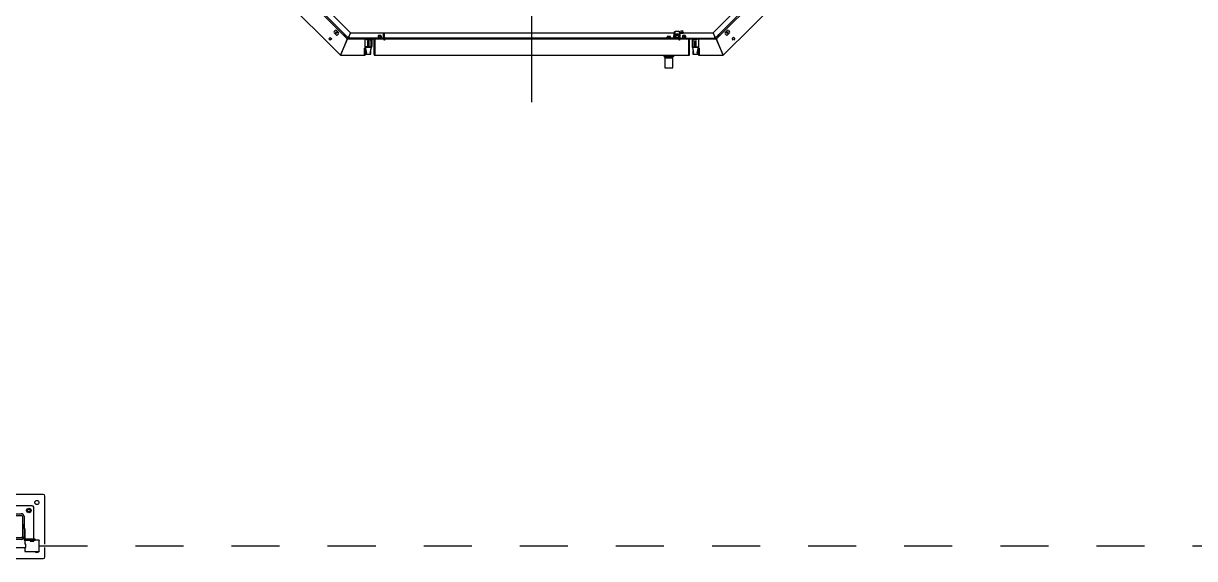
# Model space of a CAD drawing. Header units: inches. Extents: x 16559 to 58559, y 6500 to 36200.
# Drawn here: x 22158 to 25813, y 19944 to 21615 of the extents above; entities that cross this region are included whole.
import ezdxf

# ---------------------------------------------------------------- set-up
doc = ezdxf.new("R2010")
doc.units = ezdxf.units.IN
doc.header["$LTSCALE"] = 300
for name, pattern in [('CENTRO', [2, 1.25, -0.25, 0.25, -0.25]), ('DOT2', [0.635, 0, -0.635]), ('LINE15', [1, 0.5, -0.5])]:
    doc.linetypes.add(name, pattern=pattern)
for name, color, linetype in [('ASSI', 254, 'CENTRO'), ('MACCHINA', 40, 'Continuous'), ('PROTEZIONI', 40, 'Continuous'), ('QUOTE', 7, 'Continuous')]:
    doc.layers.add(name, color=color, linetype=linetype)

# ---------------------------------------------------------------- blocks, each defined once
blk = doc.blocks.new('A$C336c1bdc')
at = {"layer": 'ASSI'}
blk.add_line((0, -1515.5), (0, 1662.6), dxfattribs=at)
at = {"layer": 'MACCHINA'}
for p, q in [((-576, -1317.9), (-912.9, -981)), ((912.9, -981), (576, -1317.9)), ((-597.6, -1368.4), (-963.4, -1002.6)), ((-897.6, -990), (-585, -1302.6)), ((-867.9, -997), (-566.1, -1298.9)), ((566.1, -1298.9), (867.9, -997)), ((897.6, -990), (585, -1302.6)), ((963.4, -1002.6), (597.6, -1368.4)), ((-633.3, -1317.1), (-629.1, -1312.9)), ((-629.1, -1312.9), (-624.8, -1317.1)), ((-614.4, -1291.6), (-617.2, -1294.4)), ((-617.2, -1298.7), (-610.8, -1305)), ((-603.8, -1298), (-610.1, -1291.6)), ((-606.6, -1305), (-603.8, -1302.2)), ((-582.6, -1305), (-585, -1302.6)), ((-585, -1308.9), (-585, -1302.6)), ((-585, -1305), (-582, -1305)), ((-582, -1311.9), (-582, -1305)), ((-573.3, -1314.3), (-582, -1305.6)), ((-578.8, -1315), (-578.9, -1315)), ((420.7, -1315), (-578.8, -1315)), ((-571.9, -1312.9), (-573.3, -1314.3)), ((-566.1, -1298.9), (-571.8, -1312.7)), ((-571.6, -1313), (-571.6, -1315)), ((-571.5, -1312.8), (-565.8, -1299)), ((-565.8, -1299), (443.4, -1299)), ((-480.2, -1314), (-469.8, -1314)), ((-479.1, -1307), (-479.6, -1307.8)), ((-479.6, -1309), (-479.6, -1314)), ((-479, -1307), (-479.5, -1307.8)), ((-479.5, -1309), (-479.5, -1314)), ((-470.9, -1307), (-479.1, -1307)), ((-475, -1309), (-475, -1314)), ((-470.5, -1307.8), (-470.9, -1307)), ((-470.5, -1309), (-470.5, -1314)), ((-463, -1314.8), (-463, -1299)), ((-460, -1314.8), (-460, -1299)), ((-460, -1315), (-460, -1314.8)), ((-460, -1315), (-460, -1320)), ((-455, -1316), (448.5, -1316)), ((-455, -1318), (-455, -1316)), ((419.2, -1315.3), (419.2, -1316)), ((441.7, -1315.3), (419.2, -1315.3)), ((421.4, -1313.8), (420.7, -1314.3)), ((420.7, -1314.3), (420.7, -1315)), ((434.3, -1314.3), (420.7, -1314.3)), ((433.6, -1313.8), (421.4, -1313.8)), ((422.7, -1310.3), (422.7, -1313.8)), ((425, -1309.8), (423.2, -1309.8)), ((423.2, -1309.8), (423.3, -1309.8)), ((429.3, -1309.8), (425.7, -1309.8)), ((427.5, -1309.8), (427.5, -1313.8)), ((431.8, -1309.8), (430, -1309.8)), ((432.3, -1313.8), (432.3, -1310.3)), ((434.3, -1314.3), (433.6, -1313.8)), ((434.3, -1315), (434.3, -1314.3)), ((442, -1315), (434.3, -1315)), ((436.7, -1315.3), (436.7, -1316)), ((441.7, -1315.3), (441.7, -1316)), ((443.4, -1299), (442, -1314.9)), ((442, -1314.9), (446, -1315.3)), ((442.5, -1309.4), (445.8, -1309.7)), ((446.2, -1309.3), (445.8, -1309.7)), ((445.8, -1309.7), (446.2, -1310.1)), ((446.2, -1310.1), (445.8, -1310.5)), ((445.8, -1310.5), (446.2, -1310.9)), ((446, -1315.3), (445.8, -1316)), ((446.3, -1308.6), (445.9, -1308.9)), ((445.9, -1308.9), (446.2, -1309.3)), ((446.2, -1310.9), (445.9, -1311.3)), ((445.9, -1311.3), (446.3, -1311.6)), ((446.5, -1307.8), (446, -1308.1)), ((446, -1308.1), (446.3, -1308.6)), ((446.3, -1311.6), (446, -1312.1)), ((446, -1312.1), (446.5, -1312.4)), ((446, -1315.3), (446.3, -1312.8)), ((447, -1315), (446.1, -1315)), ((446.8, -1307.1), (446.3, -1307.3)), ((446.3, -1307.4), (446.5, -1307.8)), ((446.5, -1312.4), (446.3, -1312.8)), ((446.3, -1312.9), (446.8, -1313.1)), ((447.1, -1306.4), (446.6, -1306.6)), ((446.6, -1306.6), (446.8, -1307.1)), ((446.8, -1313.1), (446.6, -1313.6)), ((446.6, -1313.6), (447.1, -1313.8)), ((446.8, -1306.2), (447, -1304.2)), ((447, -1294), (460, -1294)), ((447, -1305.9), (447, -1294)), ((447.6, -1305.8), (447, -1305.9)), ((447, -1305.9), (447.1, -1306.4)), ((447.1, -1313.8), (447, -1314.3)), ((447, -1314.3), (447.6, -1314.4)), ((447, -1314.3), (447, -1316)), ((448, -1305.2), (447.5, -1305.2)), ((447.5, -1305.3), (447.6, -1305.8)), ((447.6, -1314.4), (447.5, -1314.9)), ((447.5, -1315), (448, -1315)), ((448, -1304.7), (448, -1305.2)), ((448, -1315), (448, -1315.5)), ((448.6, -1304.6), (448.1, -1304.6)), ((448.1, -1315.6), (448.6, -1315.6)), ((448.6, -1304.1), (448.6, -1304.6)), ((448.6, -1315.6), (448.6, -1316.1)), ((449.2, -1304.2), (448.7, -1304.1)), ((448.7, -1316.1), (449.2, -1316)), ((449.3, -1303.6), (449.2, -1304.2)), ((449.2, -1316), (449.3, -1316.6)), ((449.8, -1303.7), (449.3, -1303.6)), ((450, -1303.2), (449.8, -1303.7)), ((450.5, -1303.4), (450, -1303.2)), ((450.7, -1302.9), (450.5, -1303.4)), ((451.2, -1303.1), (450.8, -1302.9)), ((451.5, -1302.6), (451.2, -1303.1)), ((452, -1302.9), (451.5, -1302.6)), ((452.3, -1302.5), (452, -1302.9)), ((452.7, -1302.8), (452.3, -1302.5)), ((453.1, -1302.4), (452.7, -1302.8)), ((452.9, -1306.5), (452.9, -1306)), ((453.5, -1302.8), (453.1, -1302.4)), ((453.9, -1302.4), (453.5, -1302.8)), ((454.3, -1302.8), (453.9, -1302.4)), ((454.1, -1306), (454.1, -1306.5)), ((454.7, -1302.5), (454.3, -1302.8)), ((455, -1302.9), (454.7, -1302.5)), ((455.5, -1302.6), (455, -1302.9)), ((455.8, -1303.1), (455.5, -1302.6)), ((456.2, -1302.9), (455.8, -1303.1)), ((456.5, -1303.4), (456.3, -1302.9)), ((457, -1303.2), (456.5, -1303.4)), ((457.2, -1303.7), (457, -1303.2)), ((457.7, -1303.6), (457.2, -1303.7)), ((457.8, -1304.2), (457.7, -1303.6)), ((457.7, -1316.6), (457.8, -1316)), ((458.3, -1304.1), (457.8, -1304.2)), ((457.8, -1316), (458.3, -1316.1)), ((458.4, -1304.6), (458.4, -1304.1)), ((458.9, -1304.6), (458.4, -1304.6)), ((458.4, -1315.6), (458.9, -1315.6)), ((458.4, -1316.1), (458.4, -1315.6)), ((459, -1305.2), (459, -1304.7)), ((459.5, -1305.2), (459, -1305.2)), ((459, -1315), (459.5, -1315)), ((459, -1315.5), (459, -1315)), ((459.4, -1305.8), (459.5, -1305.3)), ((460, -1305.9), (459.4, -1305.8)), ((459.4, -1314.4), (460, -1314.3)), ((459.5, -1314.9), (459.4, -1314.4)), ((459.9, -1306.4), (460, -1305.9)), ((460, -1306.5), (459.9, -1306.4)), ((459.9, -1313.8), (460, -1313.7)), ((460, -1314.3), (459.9, -1313.8)), ((460, -1294.1), (467.6, -1292.8)), ((460, -1294), (460, -1320)), ((460, -1297.9), (468.3, -1296.4)), ((460, -1299), (463, -1299)), ((460, -1314.8), (460, -1315)), ((460, -1315), (578.8, -1315)), ((463, -1314.8), (463, -1299)), ((463, -1299.3), (472, -1299.3)), ((469.8, -1314), (480.1, -1314)), ((470.9, -1307), (470.4, -1307.8)), ((470.4, -1309), (470.4, -1314)), ((479, -1307), (470.9, -1307)), ((472.3, -1297.2), (471.6, -1293.5)), ((472, -1295.3), (472, -1295.6)), ((472, -1295.3), (472, -1295.3)), ((472.3, -1297.2), (472.5, -1299)), ((472.5, -1299), (565.8, -1299)), ((475, -1309), (475, -1314)), ((479.5, -1307.8), (479, -1307)), ((479.4, -1309), (479.4, -1314)), ((565.8, -1299), (571.5, -1312.8)), ((571.8, -1312.7), (566.1, -1298.9)), ((571.6, -1313), (571.6, -1315)), ((571.9, -1312.9), (573.3, -1314.3)), ((582, -1305.6), (573.3, -1314.3)), ((578.9, -1315), (578.8, -1315)), ((585, -1305), (582, -1305)), ((582, -1311.9), (582, -1305)), ((585, -1302.6), (582.6, -1305)), ((585, -1308.9), (585, -1302.6)), ((610.1, -1291.6), (603.8, -1298)), ((603.8, -1302.2), (606.6, -1305)), ((610.8, -1305), (617.2, -1298.7)), ((617.2, -1294.4), (614.4, -1291.6)), ((625, -1316.9), (629.3, -1312.7)), ((629.3, -1312.7), (633.5, -1316.9)), ((-629.1, -1321.4), (-633.3, -1317.1)), ((-624.8, -1317.1), (-629.1, -1321.4)), ((-576, -1317.9), (-596.2, -1366.7)), ((-596, -1366.8), (-575.8, -1318)), ((-587.8, -1347), (-588, -1347)), ((-587, -1345), (-587.2, -1345)), ((-586.5, -1343.5), (-586.4, -1343.6)), ((-585, -1339.8), (-585, -1340.3)), ((-582, -1333), (-582, -1332.5)), ((-579, -1325.8), (-579, -1325.3)), ((576, -1318), (-576, -1318)), ((-522.1, -1346.8), (-520, -1346.8)), ((-522.1, -1366.8), (-522.1, -1346.8)), ((-522, -1347.2), (-522, -1346.8)), ((-522, -1366.8), (-522, -1347)), ((-522, -1347), (-520, -1347)), ((-520, -1346.8), (-520, -1320)), ((-503.2, -1342), (-520, -1342)), ((-520, -1345), (-516.5, -1360)), ((-501, -1345), (-520, -1345)), ((-520, -1366.8), (-520, -1347)), ((-515, -1321), (-515, -1318)), ((-515, -1321), (-503.2, -1321)), ((-513, -1325), (-513, -1342)), ((-513, -1325), (-508, -1325)), ((-508, -1342), (-508, -1325)), ((-504.5, -1360), (-501, -1345)), ((-503, -1318), (-503, -1318)), ((-503, -1321.2), (-503, -1341.8)), ((-503, -1345), (-503, -1345)), ((-500, -1318), (-500, -1341.8)), ((-492.5, -1366.8), (-492.5, -1320.2)), ((-490.5, -1366.8), (-490.5, -1320.2)), ((-490.4, -1334.5), (-490.5, -1334.5)), ((-490.4, -1318), (-490.4, -1366.8)), ((-460.5, -1321.2), (-460.5, -1318)), ((-460, -1320), (-460.5, -1320)), ((-459.5, -1321.2), (-460.5, -1321.2)), ((-459.5, -1318), (-459.5, -1321.2)), ((449.3, -1316.6), (449.8, -1316.5)), ((449.8, -1316.5), (450, -1317)), ((450, -1317), (450.5, -1316.8)), ((450.5, -1316.8), (450.7, -1317.3)), ((450.8, -1317.3), (451.2, -1317.1)), ((451.2, -1317.1), (451.5, -1317.6)), ((451.5, -1317.6), (452, -1317.3)), ((452, -1317.3), (452.3, -1317.7)), ((452.3, -1317.7), (452.7, -1317.4)), ((452.7, -1317.4), (453.1, -1317.8)), ((453.1, -1317.8), (453.5, -1317.4)), ((453.5, -1317.4), (453.9, -1317.8)), ((453.9, -1317.8), (454.3, -1317.4)), ((454.3, -1317.4), (454.7, -1317.7)), ((454.7, -1317.7), (455, -1317.3)), ((455, -1317.3), (455.5, -1317.6)), ((455, -1317.7), (455, -1318)), ((455.5, -1317.6), (455.8, -1317.1)), ((455.8, -1317.1), (456.2, -1317.3)), ((456.3, -1317.3), (456.5, -1316.8)), ((456.5, -1316.8), (457, -1317)), ((457, -1317), (457.2, -1316.5)), ((457.2, -1316.5), (457.7, -1316.6)), ((459.5, -1321.2), (459.5, -1318)), ((460.5, -1321.2), (459.5, -1321.2)), ((460.5, -1320), (460, -1320)), ((460.5, -1318), (460.5, -1321.2)), ((490.4, -1318), (490.4, -1366.8)), ((490.5, -1334.5), (490.4, -1334.5)), ((490.5, -1366.8), (490.5, -1320.2)), ((492.5, -1366.8), (492.5, -1320.2)), ((500, -1318), (500, -1341.8)), ((520, -1345), (501, -1345)), ((501, -1345), (504.5, -1360)), ((503, -1318), (503, -1318)), ((503, -1321.2), (503, -1341.8)), ((503, -1345), (503, -1345)), ((515, -1321), (503.2, -1321)), ((503.2, -1342), (520, -1342)), ((508, -1325), (508, -1342)), ((508, -1325), (513, -1325)), ((513, -1342), (513, -1325)), ((515, -1321), (515, -1318)), ((516.5, -1360), (520, -1345)), ((520, -1320), (520, -1346.8)), ((520, -1346.8), (522.1, -1346.8)), ((522, -1347), (520, -1347)), ((520, -1366.8), (520, -1347)), ((522, -1347.2), (522, -1346.8)), ((522, -1366.8), (522, -1347)), ((522.1, -1346.8), (522.1, -1366.8)), ((575.8, -1318), (596, -1366.8)), ((596.2, -1366.7), (576, -1317.9)), ((579, -1325.3), (579, -1325.8)), ((582, -1333), (582, -1332.5)), ((585, -1340.3), (585, -1339.8)), ((586.5, -1343.5), (586.4, -1343.6)), ((587, -1345), (587.2, -1345)), ((587.8, -1347), (588, -1347)), ((629.3, -1321.2), (625, -1316.9)), ((633.5, -1316.9), (629.3, -1321.2)), ((-596.2, -1366.9), (-597.6, -1368.4)), ((-596.1, -1367), (-596.1, -1369)), ((-522.2, -1369), (-596.1, -1369)), ((-520, -1366.8), (-522, -1366.8)), ((-518, -1353.6), (-518, -1365.3)), ((-517.6, -1360), (-517.6, -1365.8)), ((-516.5, -1360), (-517.6, -1360)), ((-517.6, -1365.8), (-503.4, -1365.8)), ((-503.4, -1360), (-504.5, -1360)), ((-503.4, -1365.8), (-503.4, -1360)), ((-503, -1365.3), (-503, -1353.6)), ((-492.5, -1366.8), (-490.5, -1366.8)), ((490.3, -1369), (-490.3, -1369)), ((-247.5, -1369.1), (-247.5, -1369)), ((-153.2, -1369.1), (-225.9, -1369.1)), ((-153.2, -1369.1), (-153.2, -1369)), ((-152, -1369.1), (-153, -1369.1)), ((-147.6, -1369.1), (-147.6, -1369)), ((-135, -1369.1), (-135, -1369)), ((-114.7, -1369.1), (-135, -1369.1)), ((-77.2, -1369.1), (-88.1, -1369.1)), ((-77.2, -1369.1), (-77.2, -1369)), ((-67.4, -1369.1), (-67.4, -1369)), ((-46.6, -1369.1), (-46.6, -1369)), ((7, -1369.1), (-46.6, -1369.1)), ((7, -1369.1), (7, -1369)), ((10.1, -1369.1), (10.1, -1369)), ((36.9, -1369.1), (10.1, -1369.1)), ((36.9, -1369.1), (36.9, -1369)), ((39, -1369.1), (39, -1369)), ((104.5, -1369.1), (104.5, -1369)), ((107.8, -1369.1), (107.8, -1369)), ((160.1, -1369.1), (107.8, -1369.1)), ((160.1, -1369.1), (160.1, -1369)), ((163.5, -1369.1), (163.5, -1369)), ((190.4, -1369.1), (163.5, -1369.1)), ((190.4, -1369.1), (190.4, -1369)), ((191.9, -1369.1), (191.9, -1369)), ((200.8, -1369.1), (191.9, -1369.1)), ((411.5, -1369.8), (411.5, -1371.4)), ((443.5, -1369.8), (411.5, -1369.8)), ((411.5, -1371.4), (415.5, -1375.8)), ((443.5, -1371.4), (411.5, -1371.4)), ((415, -1378), (415, -1407.5)), ((440, -1378), (415, -1378)), ((415, -1382.1), (415, -1382.1)), ((415.5, -1369), (415.5, -1369.8)), ((415.5, -1375.8), (439.5, -1375.8)), ((416.8, -1373.3), (416.8, -1374.1)), ((438.2, -1373.3), (416.8, -1373.3)), ((417.1, -1376.5), (417.1, -1378)), ((437.9, -1376.5), (417.1, -1376.5)), ((420, -1369.8), (420, -1373.3)), ((420.1, -1369.8), (420.1, -1373.3)), ((421.3, -1369.8), (421.3, -1369)), ((433.7, -1369), (433.7, -1369.8)), ((434.9, -1373.3), (434.9, -1369.8)), ((435, -1373.3), (435, -1369.8)), ((437.9, -1378), (437.9, -1376.5)), ((438.2, -1374.1), (438.2, -1373.3)), ((439.5, -1369.8), (439.5, -1369)), ((439.5, -1375.8), (443.5, -1371.4)), ((440, -1407.5), (440, -1378)), ((440, -1382.1), (440, -1382.1)), ((443.5, -1371.4), (443.5, -1369.8)), ((492.5, -1366.8), (490.5, -1366.8)), ((503, -1353.6), (503, -1365.3)), ((503.4, -1360), (503.4, -1365.8)), ((504.5, -1360), (503.4, -1360)), ((503.4, -1365.8), (517.6, -1365.8)), ((517.6, -1360), (516.5, -1360)), ((517.6, -1365.8), (517.6, -1360)), ((518, -1365.3), (518, -1353.6)), ((520, -1366.8), (522, -1366.8)), ((596.1, -1369), (522.2, -1369)), ((596.1, -1367), (596.1, -1369)), ((596.2, -1366.9), (597.6, -1368.4)), ((415, -1399.5), (415, -1399.5)), ((440, -1399.5), (440, -1399.5))]:
    blk.add_line(p, q, dxfattribs=at)
at = {"layer": 'MACCHINA', "flags": 128}
for points in [[(467.6, -1292.8), (468.3, -1292.7), (469.1, -1292.6), (469.8, -1292.6), (470.4, -1292.7), (470.9, -1292.8), (471.3, -1293), (471.5, -1293.3), (471.6, -1293.5)], [(468.3, -1296.4), (469, -1296.3), (469.8, -1296.3), (470.5, -1296.3), (471.1, -1296.4), (471.6, -1296.5), (472, -1296.7), (472.2, -1296.9), (472.3, -1297.2)], [(-490.4, -1337.3), (-490.5, -1337.6), (-490.5, -1338)], [(490.5, -1338), (490.5, -1337.6), (490.4, -1337.3)], [(-522.1, -1365.6), (-522, -1365.2), (-522, -1364.8)], [(-490.4, -1365.7), (-490.5, -1365.4), (-490.5, -1365)], [(490.5, -1365), (490.5, -1365.4), (490.4, -1365.7)], [(522.1, -1365.6), (522, -1365.2), (522, -1364.8)]]:
    blk.add_lwpolyline(points, dxfattribs=at)
at = {"layer": 'MACCHINA'}
for centre, radius in [((-610.5, -1298.3), 2.5), ((453.5, -1310.1), 6), ((453.5, -1310.1), 5.35), ((453.5, -1310.1), 4.45), ((453.5, -1310.1), 4.15), ((610.5, -1298.3), 2.5)]:
    blk.add_circle(centre, radius, dxfattribs=at)
for centre, radius, start, end in [((-615.1, -1296.5), 3, 135, 225), ((-612.2, -1293.7), 3, 45, 135), ((-608.7, -1302.9), 3, 225, 315), ((-605.9, -1300.1), 3, 315, 45), ((-480.2, -1315.2), 1.25, 90, 168.463), ((-480.1, -1315.2), 1.25, 90, 168.463), ((-469.8, -1315.2), 1.25, 11.537, 90), ((-463.2, -1314.8), 0.2, 270, 0), ((421, -1315), 0.3, 180, 270), ((423.2, -1310.3), 0.5, 90, 180), ((431.8, -1310.3), 0.5, 0, 90), ((434, -1315), 0.3, 270, 0), ((447.4, -1299.3), 4, 96.189, 175), ((453.5, -1310.1), 7.73, 33.1753, 326.5859), ((453.5, -1310.1), 7.05, 22.7819, 337.2181), ((453.5, -1306.5), 0.6, 180, 0), ((463.2, -1314.8), 0.2, 180, 270), ((469.8, -1315.2), 1.25, 90, 168.463), ((480.1, -1315.2), 1.25, 11.537, 90), ((605.9, -1300.1), 3, 135, 225), ((608.7, -1302.9), 3, 225, 315), ((612.2, -1293.7), 3, 45, 135), ((615.1, -1296.5), 3, 315, 45), ((-522, -1320), 2, 0, 90), ((-503.2, -1321.2), 3.2, 0, 90), ((-503.2, -1321.2), 0.2, 0, 90), ((-503.2, -1341.8), 0.2, 270, 0), ((-503.2, -1341.8), 3.2, 270, 0), ((-490.3, -1320.2), 2.2, 91.5258, 180), ((-490.3, -1320.2), 0.2, 107.0312, 180), ((490.3, -1320.2), 2.2, 0, 88.4742), ((490.3, -1320.2), 0.2, 0, 72.9688), ((503.2, -1321.2), 3.2, 90, 180), ((503.2, -1341.8), 3.2, 180, 270), ((503.2, -1321.2), 0.2, 90, 180), ((503.2, -1341.8), 0.2, 180, 270), ((522, -1320), 2, 90, 180), ((-596.1, -1366.8), 2.2, 225, 270), ((-596.1, -1366.8), 0.2, 225, 270), ((-517.5, -1365.3), 0.5, 180, 258.463), ((-503.5, -1365.3), 0.5, 281.537, 0), ((418.2, -1375), 1.75, 90, 235.9523), ((436.8, -1375), 1.75, 304.0477, 90), ((503.5, -1365.3), 0.5, 180, 258.463), ((517.5, -1365.3), 0.5, 281.537, 0), ((596.1, -1366.8), 0.2, 270, 315), ((596.1, -1366.8), 2.2, 270, 315), ((416, -1407.5), 1, 180, 270), ((439, -1407.5), 1, 270, 0)]:
    blk.add_arc(centre, radius, start, end, dxfattribs=at)
for points in [[(-571.8, -1312.7), (-572, -1312.9), (-572.4, -1313.3), (-572.9, -1313.8), (-573.2, -1314.2), (-573.3, -1314.3), (-573.3, -1314.3)], [(-573.3, -1314.3), (-573.2, -1314.3), (-573.2, -1314.2), (-572.8, -1313.9), (-572.3, -1313.4), (-571.9, -1313), (-571.7, -1312.8)], [(-571.9, -1312.9), (-571.9, -1312.9), (-571.8, -1312.9), (-571.8, -1312.9), (-571.7, -1312.8), (-571.7, -1312.8), (-571.7, -1312.8)], [(-571.7, -1312.8), (-571.7, -1313.1), (-571.6, -1313.7), (-571.6, -1314.4), (-571.6, -1314.9), (-571.6, -1315), (-571.6, -1315)], [(-571.7, -1312.8), (-571.7, -1312.8), (-571.6, -1312.9), (-571.6, -1312.9), (-571.6, -1313), (-571.6, -1313), (-571.6, -1313)], [(-571.6, -1315), (-571.6, -1315), (-571.6, -1314.9), (-571.5, -1314.4), (-571.5, -1313.7), (-571.5, -1313.1), (-571.5, -1312.8)], [(423.3, -1309.8), (423.5, -1309.8), (423.9, -1309.8), (424.6, -1309.8), (425, -1309.8)], [(571.5, -1312.8), (571.5, -1313.1), (571.5, -1313.7), (571.5, -1314.4), (571.6, -1314.9), (571.6, -1315), (571.6, -1315)], [(571.6, -1315), (571.6, -1315), (571.6, -1314.9), (571.6, -1314.4), (571.6, -1313.7), (571.7, -1313.1), (571.7, -1312.8)], [(571.6, -1313), (571.6, -1313), (571.6, -1313), (571.6, -1312.9), (571.6, -1312.9), (571.7, -1312.8), (571.7, -1312.8)], [(571.7, -1312.8), (571.7, -1312.8), (571.7, -1312.8), (571.8, -1312.9), (571.8, -1312.9), (571.9, -1312.9), (571.9, -1312.9)], [(571.7, -1312.8), (571.9, -1313), (572.3, -1313.4), (572.8, -1313.9), (573.2, -1314.2), (573.2, -1314.3), (573.3, -1314.3)], [(573.3, -1314.3), (573.3, -1314.3), (573.2, -1314.2), (572.9, -1313.8), (572.4, -1313.3), (572, -1312.9), (571.8, -1312.7)], [(-596.2, -1366.7), (-596.4, -1366.9), (-596.8, -1367.4), (-597.3, -1367.9), (-597.6, -1368.3), (-597.6, -1368.3), (-597.6, -1368.4)], [(-596.2, -1366.7), (-596.2, -1366.7), (-596.2, -1366.8), (-596.2, -1366.9), (-596.2, -1366.9), (-596.2, -1366.9), (-596.2, -1366.9)], [(-596.1, -1369), (-596.1, -1369), (-596.1, -1368.9), (-596, -1368.4), (-596, -1367.7), (-596, -1367.1), (-596, -1366.8)], [(-596.1, -1367), (-596.1, -1367), (-596.1, -1367), (-596, -1366.9), (-596, -1366.9), (-596, -1366.8), (-596, -1366.8)], [(-522.1, -1366.8), (-522.1, -1367.1), (-522.2, -1367.7), (-522.2, -1368.4), (-522.2, -1368.9), (-522.2, -1369), (-522.2, -1369)], [(-522.2, -1369), (-521.9, -1369), (-521.3, -1368.9), (-520.6, -1368.4), (-520.1, -1367.7), (-520, -1367.1), (-520, -1366.8)], [(-522.2, -1367), (-522.2, -1367), (-522.1, -1367), (-522.1, -1366.9), (-522, -1366.9), (-522, -1366.8), (-522, -1366.8)], [(-492.5, -1366.8), (-492.5, -1367.1), (-492.4, -1367.7), (-491.9, -1368.4), (-491.2, -1368.9), (-490.6, -1369), (-490.3, -1369)], [(-490.5, -1366.8), (-490.5, -1366.8), (-490.5, -1366.9), (-490.4, -1366.9), (-490.4, -1367), (-490.3, -1367), (-490.3, -1367)], [(-490.3, -1369), (-490.3, -1369), (-490.3, -1368.9), (-490.3, -1368.4), (-490.3, -1367.7), (-490.4, -1367.1), (-490.4, -1366.8)], [(490.4, -1366.8), (490.4, -1367.1), (490.3, -1367.7), (490.3, -1368.4), (490.3, -1368.9), (490.3, -1369), (490.3, -1369)], [(490.3, -1369), (490.6, -1369), (491.2, -1368.9), (491.9, -1368.4), (492.4, -1367.7), (492.5, -1367.1), (492.5, -1366.8)], [(490.3, -1367), (490.3, -1367), (490.4, -1367), (490.4, -1366.9), (490.5, -1366.9), (490.5, -1366.8), (490.5, -1366.8)], [(520, -1366.8), (520, -1367.1), (520.1, -1367.7), (520.6, -1368.4), (521.3, -1368.9), (521.9, -1369), (522.2, -1369)], [(522, -1366.8), (522, -1366.8), (522, -1366.9), (522.1, -1366.9), (522.1, -1367), (522.2, -1367), (522.2, -1367)], [(522.2, -1369), (522.2, -1369), (522.2, -1368.9), (522.2, -1368.4), (522.2, -1367.7), (522.1, -1367.1), (522.1, -1366.8)], [(596, -1366.8), (596, -1367.1), (596, -1367.7), (596, -1368.4), (596.1, -1368.9), (596.1, -1369), (596.1, -1369)], [(596, -1366.8), (596, -1366.8), (596, -1366.9), (596, -1366.9), (596.1, -1367), (596.1, -1367), (596.1, -1367)], [(597.6, -1368.4), (597.6, -1368.3), (597.6, -1368.3), (597.3, -1367.9), (596.8, -1367.4), (596.4, -1366.9), (596.2, -1366.7)], [(596.2, -1366.9), (596.2, -1366.9), (596.2, -1366.9), (596.2, -1366.9), (596.2, -1366.8), (596.2, -1366.7), (596.2, -1366.7)]]:
    blk.add_open_spline(points, degree=3, dxfattribs=at)
for points, knots in [([(-479.6, -1307.8), (-479.6, -1307.8), (-479.6, -1307.8), (-479.6, -1308.1), (-479.6, -1308.6), (-479.6, -1308.9), (-479.6, -1309)], [0, 0, 0, 0, 0.075749, 0.385635, 0.915973, 1, 1, 1, 1]), ([(-479.5, -1307.8), (-479.5, -1307.8), (-479.5, -1307.8), (-479.5, -1308.1), (-479.5, -1308.6), (-479.5, -1308.9), (-479.5, -1309)], [0, 0, 0, 0, 0.075749, 0.385635, 0.915973, 1, 1, 1, 1]), ([(-479.5, -1309), (-479, -1308.6), (-478.4, -1308.1), (-477.4, -1307.7), (-476.5, -1307.9), (-475.6, -1308.4), (-475.2, -1308.8), (-475, -1309)], [0, 0, 0, 0, 0.2995696, 0.4639405, 0.6291846, 0.8432284, 1, 1, 1, 1]), ([(-475, -1309), (-474.5, -1308.6), (-473.9, -1308.1), (-472.9, -1307.7), (-472, -1307.9), (-471.1, -1308.4), (-470.7, -1308.8), (-470.5, -1309)], [0, 0, 0, 0, 0.29957, 0.463941, 0.629185, 0.843228, 1, 1, 1, 1]), ([(-470.5, -1309), (-470.5, -1308.9), (-470.5, -1308.6), (-470.5, -1308.1), (-470.5, -1307.8), (-470.5, -1307.8), (-470.5, -1307.8)], [0, 0, 0, 0, 0.084027, 0.614365, 0.924251, 1, 1, 1, 1]), ([(425.7, -1309.8), (425.6, -1309.8), (425.3, -1309.8), (425.1, -1309.8), (425, -1309.8)], [0, 0, 0, 0, 0.500023, 1, 1, 1, 1]), ([(425.7, -1309.8), (426, -1309.8), (426.5, -1309.8), (427.1, -1309.8), (427.3, -1309.8)], [0, 0, 0, 0, 0.54479, 1, 1, 1, 1]), ([(429.3, -1309.8), (429.4, -1309.8), (429.7, -1309.8), (429.9, -1309.8), (430, -1309.8)], [0, 0, 0, 0, 0.500023, 1, 1, 1, 1]), ([(442, -1314.9), (442, -1315), (442, -1315.1), (441.9, -1315.2), (441.8, -1315.3), (441.7, -1315.3), (441.7, -1315.3)], [0, 0, 0, 0, 0.266824, 0.558822, 0.851246, 1, 1, 1, 1]), ([(470.4, -1309), (470.9, -1308.6), (471.5, -1308.1), (472.5, -1307.7), (473.4, -1307.9), (474.3, -1308.4), (474.7, -1308.8), (475, -1309)], [0, 0, 0, 0, 0.2995696, 0.4639405, 0.6291846, 0.8432284, 1, 1, 1, 1]), ([(470.4, -1307.8), (470.4, -1307.8), (470.4, -1307.9), (470.4, -1308.4), (470.4, -1308.8), (470.4, -1309)], [0, 0, 0, 0, 0.258382, 0.686462, 1, 1, 1, 1]), ([(472, -1299.3), (472.1, -1299.3), (472.2, -1299.3), (472.4, -1299.1), (472.5, -1299)], [0, 0, 0, 0, 0.3456419, 1, 1, 1, 1]), ([(475, -1309), (475.2, -1308.8), (475.7, -1308.3), (476.5, -1307.8), (477.4, -1307.7), (478.3, -1308), (479, -1308.6), (479.4, -1308.9), (479.4, -1309)], [0, 0, 0, 0, 0.189025, 0.384261, 0.538985, 0.693556, 0.958087, 1, 1, 1, 1]), ([(479.4, -1309), (479.4, -1308.6), (479.4, -1308.1), (479.4, -1307.8), (479.4, -1307.8), (479.4, -1307.8)], [0, 0, 0, 0, 0.599149, 0.927897, 1, 1, 1, 1]), ([(-225.9, -1369.1), (-227.7, -1369.1), (-231.1, -1369.1), (-235.7, -1369.1), (-239.7, -1369.1), (-242.9, -1369.1), (-245.3, -1369.1), (-246.9, -1369.1), (-247.3, -1369.1), (-247.5, -1369.1)], [0, 0, 0, 0, 0.154152, 0.291348, 0.417883, 0.541688, 0.67761, 0.828276, 1, 1, 1, 1]), ([(-147.6, -1369.1), (-147.6, -1369.1), (-147.6, -1369.1), (-148.2, -1369.1), (-149.3, -1369.1), (-151.1, -1369.1), (-152.4, -1369.1), (-153.2, -1369.1)], [0, 0, 0, 0, 0.216084, 0.396669, 0.559288, 0.759071, 1, 1, 1, 1]), ([(-135, -1369.1), (-136.4, -1369.1), (-139.1, -1369.1), (-142.6, -1369.1), (-145.1, -1369.1), (-146.6, -1369.1), (-147.4, -1369.1), (-147.5, -1369.1), (-147.6, -1369.1)], [0, 0, 0, 0, 0.216978, 0.402405, 0.570129, 0.70159, 0.84241, 1, 1, 1, 1]), ([(-92.7, -1369.1), (-93.3, -1369.1), (-94.9, -1369.1), (-97.8, -1369.1), (-101.3, -1369.1), (-105.4, -1369.1), (-109.8, -1369.1), (-113, -1369.1), (-114.7, -1369.1)], [0, 0, 0, 0, 0.081759, 0.211673, 0.389741, 0.563433, 0.766852, 1, 1, 1, 1]), ([(-88.3, -1369.1), (-88.3, -1369.1), (-88.4, -1369.1), (-89.2, -1369.1), (-90.3, -1369.1), (-91.4, -1369.1), (-92.3, -1369.1), (-92.7, -1369.1)], [0, 0, 0, 0, 0.233077, 0.494639, 0.643421, 0.807933, 1, 1, 1, 1]), ([(-73, -1369.1), (-73.5, -1369.1), (-74.3, -1369.1), (-75.8, -1369.1), (-76.6, -1369.1), (-77.2, -1369.1)], [0, 0, 0, 0, 0.274474, 0.543817, 1, 1, 1, 1]), ([(-67.4, -1369.1), (-67.4, -1369.1), (-67.4, -1369.1), (-68, -1369.1), (-68.7, -1369.1), (-69.9, -1369.1), (-71.3, -1369.1), (-72.5, -1369.1), (-73, -1369.1)], [0, 0, 0, 0, 0.187449, 0.344743, 0.484477, 0.615984, 0.814816, 1, 1, 1, 1]), ([(80.3, -1369.1), (77.9, -1369.1), (73.3, -1369.1), (66.8, -1369.1), (60.9, -1369.1), (55.7, -1369.1), (51.1, -1369.1), (47, -1369.1), (43.6, -1369.1), (41, -1369.1), (39.3, -1369.1), (39.1, -1369.1), (39, -1369.1)], [0, 0, 0, 0, 0.1136, 0.218837, 0.31714, 0.409993, 0.49891, 0.585393, 0.686102, 0.787576, 0.891684, 1, 1, 1, 1]), ([(104.5, -1369.1), (102.5, -1369.1), (98.5, -1369.1), (92.3, -1369.1), (86.2, -1369.1), (82.3, -1369.1), (80.3, -1369.1)], [0, 0, 0, 0, 0.260554, 0.531495, 0.757586, 1, 1, 1, 1]), ([(229.4, -1369.1), (229.3, -1369.1), (229.2, -1369.1), (228, -1369.1), (226, -1369.1), (223.2, -1369.1), (219.9, -1369.1), (216.1, -1369.1), (211.6, -1369.1), (206.4, -1369.1), (202.7, -1369.1), (200.8, -1369.1)], [0, 0, 0, 0, 0.101168, 0.205863, 0.311486, 0.421154, 0.514843, 0.616698, 0.729609, 0.856456, 1, 1, 1, 1]), ([(416, -1408.5), (416, -1408.5), (416.1, -1408.5), (416.6, -1408.5), (417.7, -1408.5), (419.1, -1408.5), (420.9, -1408.5), (422.9, -1408.5), (425.1, -1408.5), (427.5, -1408.5), (429.9, -1408.5), (432.1, -1408.5), (434.1, -1408.5), (435.9, -1408.5), (437.3, -1408.5), (438.4, -1408.5), (438.9, -1408.5), (439, -1408.5), (439, -1408.5)], [0, 0, 0, 0, 0.047626, 0.112623, 0.178544, 0.244, 0.307659, 0.369839, 0.434235, 0.5, 0.565765, 0.630161, 0.692341, 0.756, 0.821456, 0.887377, 0.952374, 1, 1, 1, 1])]:
    blk.add_open_spline(points, degree=3, knots=knots, dxfattribs=at)
blk = doc.blocks.new('A$Ceb3a1318')
at = {"layer": 'MACCHINA', "linetype": 'Continuous', "lineweight": 25}
for p, q in [((177.5, 40), (-12.5, 40)), ((-17.5, 35), (-17.5, 5)), ((45, 17.5), (0, 17.5)), ((0, 17.5), (0, -17.5)), ((43, 5.5), (42, 5.5)), ((42, 5.5), (42, -5.5)), ((142.5, 5), (42, 5)), ((45, 5.5), (43, 5.5)), ((45, 5.5), (45, 17.5)), ((182.5, -155), (182.5, 35)), ((-17.5, -5), (-17.5, -155)), ((0, -17.5), (17, -17.5)), ((47.5, -17.5), (12.5, -17.5)), ((12.5, -17.5), (12.5, -20.5)), ((12.5, -20.5), (44.5, -20.5)), ((28, -14.5), (17, -14.5)), ((17, -14.5), (17, -15.5)), ((17, -15.5), (17, -17.5)), ((17.5, -14.5), (17.5, -17.5)), ((17.5, -20.5), (17.5, -120)), ((27.1, -14.5), (28, -15.4)), ((28, -15.5), (28, -14.5)), ((28, -17.5), (28, -15.5)), ((28, -17.5), (45, -17.5)), ((42, -5.5), (43, -5.5)), ((43, -5.5), (45, -5.5)), ((44.5, -20.5), (44.5, -52.5)), ((45, -17.5), (45, -5.5)), ((47.5, -29), (47.5, -17.5)), ((47.5, -91), (47.5, -29)), ((52.5, -91), (52.5, -29)), ((56.5, -20), (84.8, -20)), ((56.5, -25), (84.8, -25)), ((92.9, -19.8), (82.4, -19.8)), ((82.4, -19.8), (82.4, -20)), ((82.4, -25), (82.4, -25.3)), ((82.4, -25.3), (92.9, -25.3)), ((84.8, -20), (87.7, -20)), ((87.7, -25), (84.8, -25)), ((87.7, -20), (91.3, -20)), ((91.3, -25), (87.7, -25)), ((91.3, -20), (92.5, -20)), ((92.5, -25), (91.3, -25)), ((92.5, -20), (92.5, -25)), ((92.9, -25.3), (92.9, -19.8)), ((147.5, -120), (147.5, 0)), ((47.5, -52.5), (44.5, -52.5)), ((47.3, -52.5), (47.3, -67.8)), ((47.3, -67.8), (47.5, -67.8)), ((52.9, -52.3), (52.5, -52.3)), ((52.5, -67.8), (52.9, -67.8)), ((52.9, -67.8), (52.9, -52.3)), ((84.8, -95), (56.5, -95)), ((84.8, -100), (56.5, -100)), ((92.9, -94.8), (82.4, -94.8)), ((82.4, -94.8), (82.4, -95)), ((82.4, -100), (82.4, -100.3)), ((82.4, -100.3), (92.9, -100.3)), ((84.8, -95), (87.7, -95)), ((87.7, -100), (84.8, -100)), ((87.7, -95), (91.3, -95)), ((91.3, -100), (87.7, -100)), ((91.3, -95), (92.5, -95)), ((92.5, -100), (91.3, -100)), ((92.5, -95), (92.5, -100)), ((92.9, -100.3), (92.9, -94.8)), ((22.5, -125), (142.5, -125)), ((-12.5, -160), (177.5, -160))]:
    blk.add_line(p, q, dxfattribs=at)
at = {"layer": 'MACCHINA', "linetype": 'DOT2', "lineweight": 18}
for p, q in [((2, 15.5), (43, 15.5)), ((2, -15.5), (2, 15.5)), ((43, 15.5), (43, 5.5)), ((17, -15.5), (2, -15.5)), ((43, -15.5), (28, -15.5)), ((43, -5.5), (43, -15.5)), ((52.5, -29), (47.5, -29)), ((56.5, -25), (56.5, -20)), ((84.8, -25), (84.8, -20)), ((87.7, -20), (87.7, -25)), ((91.3, -25), (91.3, -20)), ((52.5, -91), (47.5, -91)), ((56.5, -95), (56.5, -100)), ((84.8, -100), (84.8, -95)), ((87.7, -95), (87.7, -100)), ((91.3, -100), (91.3, -95))]:
    blk.add_line(p, q, dxfattribs=at)
at = {"layer": 'MACCHINA', "linetype": 'Continuous', "lineweight": 25, "flags": 128}
for points in [[(2, 15.5), (1.6, 15.9), (1.2, 16.3), (0.9, 16.6), (0.6, 16.9), (0.3, 17.2), (0.2, 17.3), (0, 17.5), (0, 17.5)], [(43, 15.5), (43.4, 15.9), (43.8, 16.3), (44.1, 16.6), (44.4, 16.9), (44.7, 17.2), (44.8, 17.3), (45, 17.5), (45, 17.5)], [(0, -17.5), (0, -17.5), (0.2, -17.3), (0.3, -17.2), (0.6, -16.9), (0.9, -16.6), (1.2, -16.3), (1.6, -15.9), (2, -15.5)], [(45, -17.5), (45, -17.5), (44.8, -17.3), (44.7, -17.2), (44.4, -16.9), (44.1, -16.6), (43.8, -16.3), (43.4, -15.9), (43, -15.5)]]:
    blk.add_lwpolyline(points, dxfattribs=at)
at = {"layer": 'MACCHINA', "linetype": 'Continuous', "lineweight": 25}
for centre, radius in [((157.5, 15), 6.5), ((132.5, -10), 7), ((132.5, -10), 6), ((132.5, -10), 4.5), ((32.5, -110), 7), ((32.5, -110), 6), ((32.5, -110), 4.5), ((132.5, -110), 7), ((132.5, -110), 6), ((132.5, -110), 4.5), ((7.5, -135), 6.5), ((157.5, -135), 6.5)]:
    blk.add_circle(centre, radius, dxfattribs=at)
for centre, radius, start, end in [((-12.5, 35), 5, 90, 180), ((177.5, 35), 5, 0, 90), ((7.5, 15), 6.5, 22.6199, 157.3801), ((142.5, 0), 5, 0, 90), ((56.5, -29), 9, 90, 180), ((56.5, -29), 4, 90, 180), ((56.5, -91), 9, 180, 270), ((56.5, -91), 4, 180, 270), ((22.5, -120), 5, 180, 270), ((142.5, -120), 5, 270, 0), ((-12.5, -155), 5, 180, 270), ((177.5, -155), 5, 270, 0)]:
    blk.add_arc(centre, radius, start, end, dxfattribs=at)

msp = doc.modelspace()

# ---------------------------------------------------------------- linework, layer by layer
at = {"layer": 'PROTEZIONI', "color": 254, "linetype": 'LINE15'}
msp.add_line((22207.063, 19984.213), (37596.315, 19984.213), dxfattribs=at)

# ---------------------------------------------------------------- block references
at = {"layer": 'MACCHINA'}
msp.add_blockref('A$C336c1bdc', (23744.563, 22884.213), dxfattribs=at)
at = {"layer": 'QUOTE', "color": 254, "ltscale": 0.5, "rotation": 180}
msp.add_blockref('A$Ceb3a1318', (22207.063, 19984.213), dxfattribs=at)

doc.saveas('drawing.dxf')
